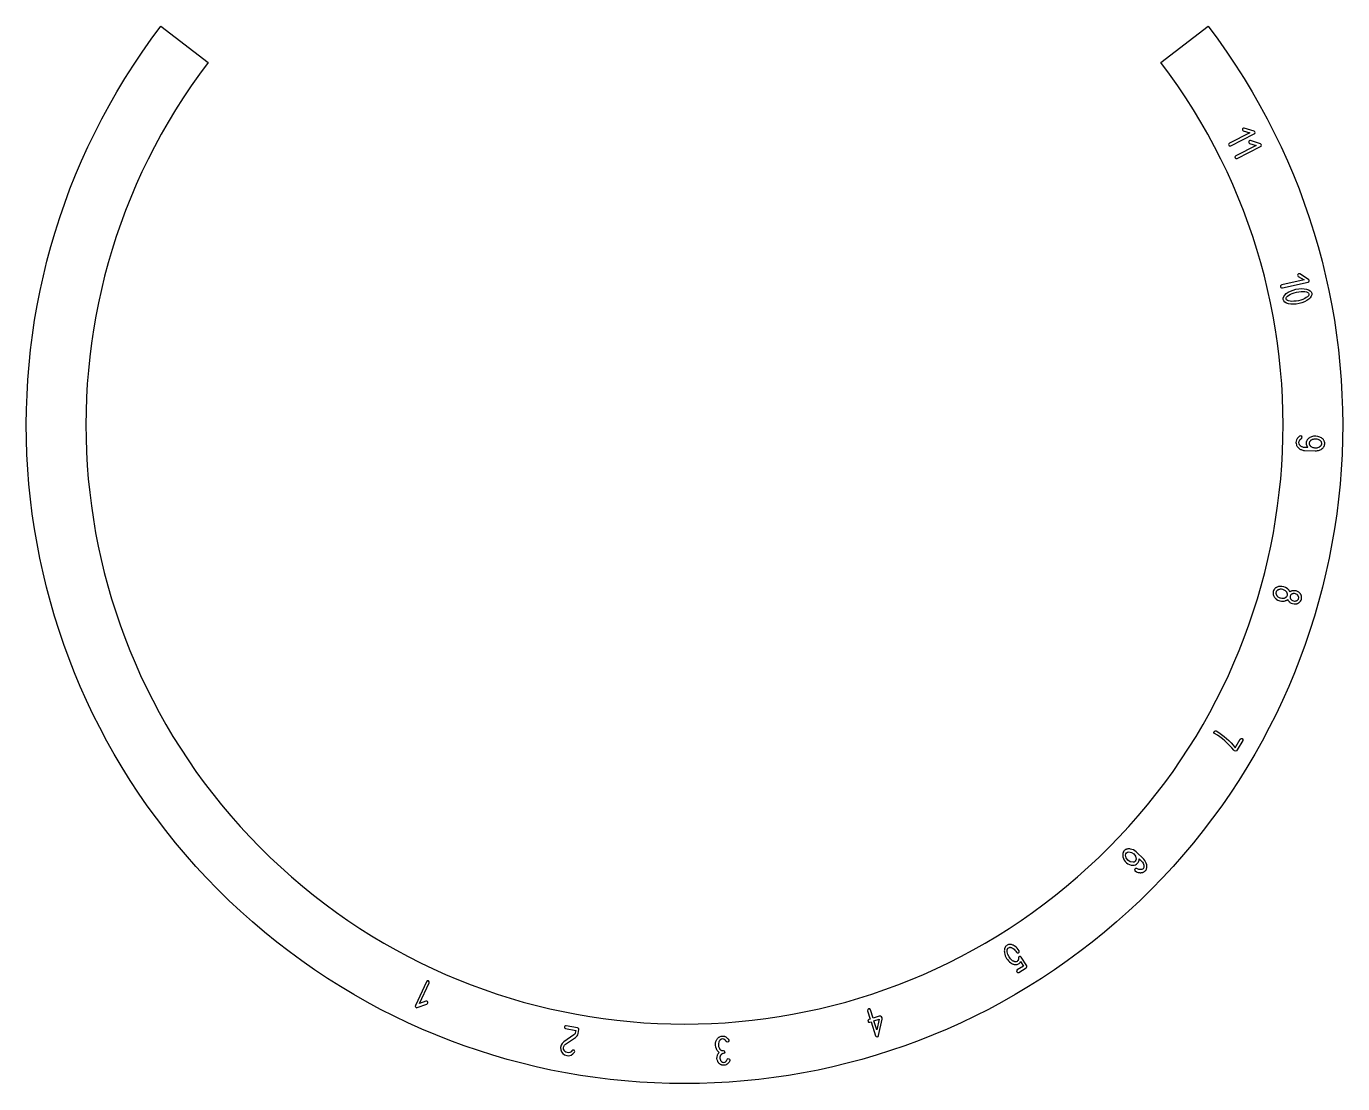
# Model space of a CAD drawing. Header units: millimetres. Extents: x -112 to 112, y -112 to 68.
import ezdxf

# ---------------------------------------------------------------- set-up
doc = ezdxf.new("R2010")
doc.units = ezdxf.units.MM
doc.layers.get('0').update_dxf_attribs({"color": 178, "lineweight": 25, "true_color": 0x000000})
doc.layers.add('VISIBLE', color=7, linetype='Continuous', true_color=0xffffff)

msp = doc.modelspace()

# ---------------------------------------------------------------- linework, layer by layer
at = {"flags": 128}
msp.add_lwpolyline([(-81.36, 61.93, 2.017988), (81.36, 61.93), (89.46, 68.1, -2.017988), (-89.46, 68.1)], format="xyb", close=True, dxfattribs=at)
at = {"layer": 'VISIBLE', "flags": 128}
for points in [[(97.33, 49.72, 0.668179), (97.29, 50.18), (95.62, 50.73, 1), (95.46, 50.26), (96.56, 49.89), (93.08, 48.14, 1), (93.31, 47.7)], [(98.41, 47.56, 0.668179), (98.38, 48.02), (96.7, 48.58, 1), (96.54, 48.1), (97.65, 47.74), (94.16, 45.99, 1), (94.39, 45.54)], [(106.52, 24.43, 0.668179), (106.6, 24.88), (105.11, 25.83, 1), (104.84, 25.41), (105.83, 24.79), (102.02, 23.94, 1), (102.13, 23.45)], [(106.7, -3.09, 0.085345), (106.73, -3.26, 0.040825), (106.76, -3.35, 0.034206), (106.81, -3.42, 0.032575), (106.86, -3.49, 0.033428), (106.93, -3.57, 0.036988), (107.04, -3.65, 0.046057), (107.21, -3.74, 0.095478), (107.76, -3.87, 0.095478), (108.33, -3.77, 0.046057), (108.5, -3.69, 0.036988), (108.61, -3.61, 0.033428), (108.69, -3.54, 0.032575), (108.75, -3.47, 0.034206), (108.79, -3.4, 0.040825), (108.83, -3.32, 0.085345), (108.87, -3.15, 0.085345), (108.84, -2.97, 0.040825), (108.81, -2.89, 0.034206), (108.77, -2.81, 0.032575), (108.71, -2.74, 0.033428), (108.64, -2.67, 0.036988), (108.53, -2.58, 0.046057), (108.36, -2.49, 0.095478), (107.81, -2.37, 0.095478), (107.24, -2.46, 0.046057), (107.07, -2.54, 0.036988), (106.96, -2.62, 0.033428), (106.88, -2.69, 0.032575), (106.82, -2.76, 0.034206), (106.78, -2.83, 0.040825), (106.74, -2.91, 0.085345)], [(103.04, -29.78, 0.017669), (103.08, -29.85, 0.032281), (103.16, -29.98, 0.034865), (103.26, -30.11, 0.042079), (103.42, -30.25, 0.185901), (104.38, -30.52, 0.042079), (104.59, -30.48, 0.034865), (104.75, -30.43, 0.032281), (104.88, -30.36, 0.032062), (105.01, -30.28, 0.034167), (105.12, -30.18, 0.04092), (105.23, -30.05, 0.179431), (105.42, -29.37, 0.04092), (105.39, -29.2, 0.034167), (105.35, -29.06, 0.032062), (105.29, -28.93, 0.032281), (105.21, -28.8, 0.034865), (105.1, -28.67, 0.042079), (104.94, -28.53, 0.185901), (103.99, -28.26, 0.042079), (103.77, -28.3, 0.034865), (103.61, -28.35, 0.032281), (103.48, -28.42, 0.017669), (103.41, -28.46, 0.025708), (103.36, -28.35, 0.032709), (103.27, -28.2, 0.035556), (103.14, -28.04, 0.043232), (102.94, -27.87, 0.188154), (101.7, -27.52, 0.043232), (101.44, -27.57, 0.035556), (101.25, -27.63, 0.032709), (101.1, -27.71, 0.032306), (100.97, -27.8, 0.034268), (100.85, -27.91, 0.041005), (100.73, -28.04, 0.177118), (100.54, -28.74, 0.041005), (100.56, -28.91, 0.034268), (100.61, -29.06, 0.032306), (100.68, -29.21, 0.032709), (100.77, -29.36, 0.035556), (100.89, -29.51, 0.043232), (101.09, -29.69, 0.188154), (102.33, -30.04, 0.043232), (102.59, -29.99, 0.035556), (102.78, -29.92, 0.032709), (102.93, -29.85, 0.025708)], [(101.05, -28.51, 0.086398), (101.03, -28.7, 0.040955), (101.05, -28.8, 0.034278), (101.07, -28.88, 0.032511), (101.11, -28.97, 0.033174), (101.16, -29.06, 0.03642), (101.24, -29.16, 0.044845), (101.38, -29.28, 0.094618), (101.81, -29.5, 0.094618), (102.3, -29.54, 0.044845), (102.47, -29.51, 0.03642), (102.59, -29.46, 0.033174), (102.69, -29.41, 0.032511), (102.76, -29.36, 0.034278), (102.83, -29.3, 0.040955), (102.89, -29.23, 0.086398), (102.98, -29.05, 0.086398), (103, -28.86, 0.040955), (102.98, -28.76, 0.034278), (102.96, -28.67, 0.032511), (102.92, -28.59, 0.033174), (102.87, -28.5, 0.03642), (102.79, -28.4, 0.044845), (102.66, -28.27, 0.094618), (102.22, -28.06, 0.094618), (101.73, -28.02, 0.044845), (101.56, -28.05, 0.03642), (101.44, -28.09, 0.033174), (101.34, -28.14, 0.032511), (101.27, -28.2, 0.034278), (101.2, -28.26, 0.040955), (101.14, -28.33, 0.086398)], [(103.46, -29.19, 0.087875), (103.44, -29.37, 0.041005), (103.45, -29.46, 0.034268), (103.48, -29.53, 0.032306), (103.51, -29.61, 0.032709), (103.56, -29.68, 0.035556), (103.62, -29.76, 0.043232), (103.72, -29.85, 0.093259), (104.01, -29.99, 0.093259), (104.34, -30.02, 0.043232), (104.47, -30, 0.035556), (104.56, -29.96, 0.032709), (104.64, -29.92, 0.032306), (104.71, -29.88, 0.034268), (104.77, -29.83, 0.041005), (104.82, -29.76, 0.087875), (104.9, -29.59, 0.087875), (104.92, -29.41, 0.041005), (104.91, -29.32, 0.034268), (104.88, -29.25, 0.032306), (104.85, -29.17, 0.032709), (104.81, -29.1, 0.035556), (104.74, -29.02, 0.043232), (104.64, -28.93, 0.093259), (104.35, -28.79, 0.093259), (104.02, -28.76, 0.043232), (103.89, -28.78, 0.035556), (103.8, -28.82, 0.032709), (103.72, -28.86, 0.032306), (103.66, -28.9, 0.034268), (103.6, -28.95, 0.041005), (103.54, -29.02, 0.087875)], [(94.42, -55.46, -0.532644), (93.82, -55.5, 0.094554), (90.56, -52.64, -1), (90.81, -52.21, -0.099495), (94.07, -55.07), (94.92, -53.59, -1), (95.35, -53.84)], [(76.98, -76.13, 0.104528), (77.67, -76.39, 0.028067), (77.86, -76.41, 0.033698), (78.05, -76.4, 0.032504), (78.21, -76.38, 0.033902), (78.35, -76.34, 0.040392), (78.48, -76.29, 0.167819), (78.88, -75.88, 0.040392), (78.93, -75.74, 0.033902), (78.96, -75.6, 0.032504), (78.98, -75.44, 0.033698), (78.98, -75.25, 0.028067), (78.95, -75.06, 0.15585), (78.44, -74.12), (77.13, -72.84, 0.15585), (76.17, -72.37, 0.028067), (75.98, -72.35, 0.033698), (75.79, -72.35, 0.032504), (75.63, -72.37, 0.033902), (75.49, -72.41, 0.040392), (75.35, -72.47, 0.167819), (74.96, -72.88, 0.040392), (74.91, -73.02, 0.033902), (74.87, -73.16, 0.032504), (74.86, -73.31, 0.033698), (74.86, -73.51, 0.028067), (74.89, -73.7, 0.364129), (76.63, -75.13, 0.418319), (77.66, -74.06, 0.001211), (77.66, -74.06), (78.1, -74.47, -0.15585), (78.46, -75.15), (78.47, -75.51), (78.36, -75.77), (78.1, -75.89), (77.74, -75.89, -0.104528), (77.25, -75.71, 1)], [(76.63, -74.63, -0.41012), (75.36, -73.41, -0.418319), (75.9, -72.85, -0.41012), (77.16, -74.08, -0.418319)], [(57.15, -89.73, 0.095815), (56.45, -88.98, 0.046614), (56.16, -88.81, 0.037224), (55.96, -88.72, 0.033518), (55.79, -88.68, 0.032582), (55.64, -88.66, 0.034154), (55.5, -88.66, 0.040744), (55.36, -88.69, 0.170976), (54.88, -88.98, 0.040744), (54.8, -89.1, 0.034154), (54.74, -89.22, 0.032582), (54.69, -89.36, 0.033518), (54.65, -89.53, 0.037224), (54.63, -89.76, 0.046614), (54.66, -90.09, 0.193406), (55.72, -91.8, 0.046614), (56.01, -91.97, 0.037224), (56.21, -92.05, 0.033518), (56.38, -92.09, 0.032582), (56.53, -92.11, 0.034154), (56.66, -92.11, 0.040744), (56.81, -92.09, 0.170976), (57.29, -91.79, 0.040744), (57.37, -91.67, 0.024497), (57.42, -91.58), (57.89, -92.35), (56.83, -93.01, 1), (57.1, -93.44), (58.37, -92.65, 0.414214), (58.45, -92.3), (57.53, -90.81, 0.768485), (57.05, -90.96, -0.01869), (57.05, -91.05, -0.038116), (57.04, -91.18, -0.033716), (57.01, -91.27, -0.032419), (56.99, -91.34, -0.033749), (56.95, -91.41, -0.040193), (56.91, -91.46, -0.16639), (56.68, -91.61, -0.040193), (56.61, -91.62, -0.033749), (56.54, -91.62, -0.032419), (56.47, -91.61, -0.033716), (56.37, -91.59, -0.038116), (56.25, -91.54, -0.049246), (56.05, -91.43, -0.195053), (55.13, -89.95, -0.049246), (55.12, -89.73, -0.038116), (55.13, -89.59, -0.033716), (55.16, -89.5, -0.032419), (55.18, -89.43, -0.033749), (55.22, -89.37, -0.040193), (55.26, -89.31, -0.16639), (55.49, -89.17, -0.040193), (55.56, -89.15, -0.033749), (55.63, -89.15, -0.032419), (55.7, -89.16, -0.033716), (55.8, -89.18, -0.038116), (55.92, -89.23, -0.049246), (56.12, -89.34, -0.096616), (56.72, -89.99, 1)], [(-45.96, -99.11, 0.668179), (-45.65, -99.45), (-43.99, -98.84, 1), (-44.16, -98.37), (-45.26, -98.77), (-43.62, -95.23, 1), (-44.08, -95.02)], [(33.78, -101.39, 0.57735), (33.25, -100.91), (32.21, -101.25), (31.76, -99.82, 1), (31.28, -99.97), (31.74, -101.4), (31.5, -101.47, 1), (31.65, -101.95), (31.89, -101.87), (32.64, -104.24, 0.767327), (33.16, -104.22)], [(-18.05, -103.19, 0.414214), (-18.25, -102.9), (-20.22, -102.53, 1), (-20.31, -103.02), (-18.59, -103.34), (-18.67, -103.8, -0.198912), (-18.88, -104.12), (-20.61, -105.3, 1.2123), (-18.8, -107.08, 1), (-19.22, -106.8, -1.2123), (-20.32, -105.71), (-18.6, -104.53, 0.198912), (-18.18, -103.89)]]:
    msp.add_lwpolyline(points, format="xyb", close=True, dxfattribs=at)
for points in [[(105.15, -1.85, 0.033969), (104.98, -1.96, 0.032355), (104.85, -2.08, 0.032107), (104.73, -2.21, 0.034189), (104.63, -2.35, 0.040942), (104.54, -2.53, 0.179053), (104.52, -3.35, 0.040942), (104.6, -3.54, 0.034189), (104.69, -3.69, 0.032107), (104.8, -3.82, 0.032355), (104.93, -3.94, 0.034979), (105.09, -4.07, 0.042262), (105.32, -4.18, 0.092342), (105.92, -4.31), (107.75, -4.37, 0.093983), (108.47, -4.25, 0.044058), (108.73, -4.13, 0.036014), (108.9, -4.01, 0.032966), (109.03, -3.9, 0.032429), (109.14, -3.78, 0.03429), (109.23, -3.65, 0.041), (109.3, -3.5, 0.175543), (109.32, -2.82, 0.041), (109.25, -2.66, 0.03429), (109.17, -2.53, 0.032429), (109.08, -2.41, 0.032966), (108.95, -2.28, 0.036014), (108.79, -2.16, 0.044058), (108.54, -2.02, 0.18964), (107.1, -1.98, 0.044058), (106.84, -2.1, 0.036014), (106.67, -2.22, 0.032966), (106.54, -2.33, 0.032429), (106.43, -2.45, 0.03429), (106.35, -2.58, 0.041), (106.27, -2.73, 0.175543), (106.25, -3.41, 0.041), (106.32, -3.57, 0.03429), (106.4, -3.7, 0.032429), (106.5, -3.83, 0.000847), (106.5, -3.83), (105.93, -3.81, -0.093259), (105.51, -3.72, -0.043232), (105.35, -3.64, -0.035556), (105.24, -3.56, -0.032709), (105.16, -3.48, -0.032306), (105.09, -3.39, -0.034268), (105.04, -3.3, -0.041005), (104.99, -3.19, -0.177118), (105.01, -2.71, -0.041005), (105.06, -2.61, -0.034268), (105.12, -2.52, -0.032306), (105.19, -2.44, -0.032709), (105.28, -2.36, -0.035556), (105.39, -2.29, -0.004132), (105.4, -2.28, 1), (105.09, -1.89)], [(6.6, -106.79, -1), (6.63, -107.29, 0.087875), (6.45, -107.34, 0.041005), (6.37, -107.38, 0.034268), (6.31, -107.42, 0.032306), (6.25, -107.48, 0.032709), (6.2, -107.55, 0.035556), (6.14, -107.63, 0.043232), (6.09, -107.75, 0.188154), (6.13, -108.4, 0.043232), (6.2, -108.51, 0.035556), (6.26, -108.59, 0.032709), (6.32, -108.65, 0.032306), (6.39, -108.7, 0.034268), (6.46, -108.74, 0.041005), (6.54, -108.77, 0.177118), (6.9, -108.75, 0.041005), (6.98, -108.71, 0.034268), (7.04, -108.66, 0.032306), (7.1, -108.6, 0.032709), (7.15, -108.54, 0.035556), (7.21, -108.45, 0.04262), (7.26, -108.33, -1.041535), (7.73, -108.51, -0.035159), (7.66, -108.67, -0.034865), (7.57, -108.82, -0.032281), (7.47, -108.93, -0.032062), (7.37, -109.03, -0.034167), (7.25, -109.12, -0.04092), (7.1, -109.2, -0.179431), (6.4, -109.25, -0.04092), (6.24, -109.19, -0.034167), (6.11, -109.11, -0.032062), (5.99, -109.03, -0.032281), (5.89, -108.92, -0.034865), (5.78, -108.79, -0.042079), (5.67, -108.6, -0.185901), (5.61, -107.61, -0.042079), (5.7, -107.41, -0.034865), (5.78, -107.27, -0.032281), (5.88, -107.15, -0.017669), (5.93, -107.09, -0.025708), (5.83, -107.01, -0.032709), (5.71, -106.9, -0.035556), (5.58, -106.74, -0.043232), (5.45, -106.51, -0.188154), (5.37, -105.22, -0.043232), (5.47, -104.98, -0.035556), (5.58, -104.81, -0.032709), (5.69, -104.67, -0.032306), (5.8, -104.56, -0.034268), (5.93, -104.47, -0.041005), (6.09, -104.38, -0.177118), (6.81, -104.34, -0.041005), (6.97, -104.4, -0.034268), (7.11, -104.48, -0.032306), (7.24, -104.58, -0.032709), (7.37, -104.7, -0.035556), (7.49, -104.85, -0.01898), (7.55, -104.95, -0.94147), (7.14, -105.23, 0.031396), (7.07, -105.12, 0.03642), (6.99, -105.02, 0.033174), (6.92, -104.95, 0.032511), (6.84, -104.9, 0.034278), (6.76, -104.85, 0.040955), (6.67, -104.82, 0.174096), (6.28, -104.84, 0.040955), (6.2, -104.89, 0.034278), (6.13, -104.94, 0.032511), (6.06, -105, 0.033174), (5.99, -105.09, 0.03642), (5.92, -105.19, 0.044845), (5.85, -105.36, 0.190945), (5.91, -106.31, 0.044845), (6, -106.47, 0.03642), (6.08, -106.57, 0.033174), (6.16, -106.64, 0.032511), (6.23, -106.7, 0.034278), (6.31, -106.74, 0.040955), (6.4, -106.77, 0.086398), (6.6, -106.79)]]:
    msp.add_lwpolyline(points, format="xyb", dxfattribs=at)
msp.add_lwpolyline([(32.36, -101.72), (33.25, -101.44), (32.85, -103.26)], close=True, dxfattribs=at)
at = {"layer": 'VISIBLE'}
for major_axis, ratio in [((-2.44, -0.54), 0.5), ((-1.95, -0.43), 0.375)]:
    msp.add_ellipse((104.72, 21.99), major_axis=major_axis, ratio=ratio, dxfattribs=at)

doc.saveas('drawing.dxf')
